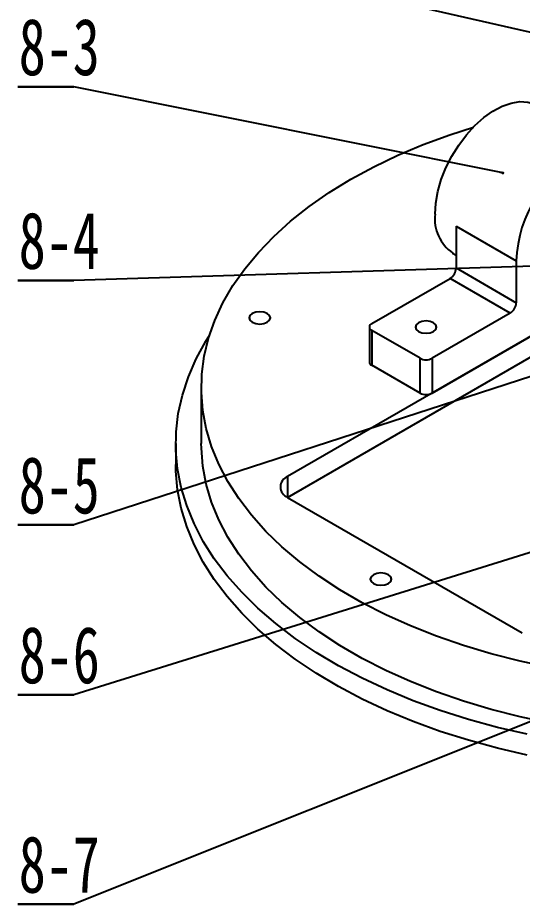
# Model space of a CAD drawing. Header units: millimetres. Extents: x 0 to 1189, y 0 to 841.
# Drawn here: x 355 to 532.9, y 187.8 to 500.2 of the extents above; entities that cross this region are included whole.
import ezdxf

# ---------------------------------------------------------------- set-up
doc = ezdxf.new("R2010")
doc.units = ezdxf.units.MM
doc.layers.add('10', color=7, linetype='Continuous')
doc.styles.add('SLDTEXTSTYLE5', font='TXT', dxfattribs={"width": 0.7})
doc.dimstyles.new('SLDDIMSTYLE0', dxfattribs={"dimtxt": 0.18, "dimasz": 1.016, "dimexe": 0, "dimexo": 0.0625, "dimgap": 0, "dimtad": 0, "dimtih": 1, "dimtoh": 1, "dimdec": 0, "dimrnd": 1e-09, "dimzin": 0, "dimdsep": 46, "dimtxsty": 'Standard', "dimblk1": 'DOT', "dimblk2": 'DOT', "dimsah": 1, "dimcen": 0.09, "dimadec": 0, "dimazin": 0, "dimtfac": 1.016, "dimtdec": 0, "dimtofl": 0, "dimtmove": 0, "dimatfit": 3, "dimldrblk": 'DOT', "dimfxl": 0, "dimfrac": 2, "dimtolj": 1, "dimtzin": 0, "dimarcsym": 0})

# ---------------------------------------------------------------- blocks, each defined once
blk = doc.blocks.new('_Dot')
at = {"color": 0, "linetype": 'ByBlock', "lineweight": -2}
blk.add_line((-0.5, 0), (-1, 0), dxfattribs=at)
at = {"color": 0, "linetype": 'ByBlock', "const_width": 0.5}
blk.add_lwpolyline([(-0.25, 0, 1), (0.25, 0, 1)], format="xyb", close=True, dxfattribs=at)
blk = doc.blocks.new('SW_NOTE_0_3')
at = {"layer": '10', "color": 0}
for p, q in [((-19.78, 0), (0, 0)), ((0, 0), (-19.78, 0)), ((-19.78, 0), (0, 0)), ((0, 0), (-19.78, 0)), ((-19.78, 0), (0, 0)), ((0, 0), (-19.78, 0))]:
    blk.add_line(p, q, dxfattribs=at)
at = {"layer": '10', "color": 0, "insert": (-5.13, 24.07), "char_height": 20, "attachment_point": 2, "style": 'SLDTEXTSTYLE5'}
blk.add_mtext('8-3', dxfattribs=at)
blk = doc.blocks.new('SW_NOTE_0_4')
at = {"layer": '10', "color": 0}
for p, q in [((-19.78, 0), (0, 0)), ((0, 0), (-19.78, 0)), ((-19.78, 0), (0, 0)), ((0, 0), (-19.78, 0)), ((-19.78, 0), (0, 0)), ((0, 0), (-19.78, 0))]:
    blk.add_line(p, q, dxfattribs=at)
at = {"layer": '10', "color": 0, "insert": (-5.13, 24.07), "char_height": 20, "attachment_point": 2, "style": 'SLDTEXTSTYLE5'}
blk.add_mtext('8-4', dxfattribs=at)
blk = doc.blocks.new('SW_NOTE_0_5')
at = {"layer": '10', "color": 0}
for p, q in [((-19.78, 0), (0, 0)), ((0, 0), (-19.78, 0)), ((-19.78, 0), (0, 0)), ((0, 0), (-19.78, 0)), ((-19.78, 0), (0, 0)), ((0, 0), (-19.78, 0))]:
    blk.add_line(p, q, dxfattribs=at)
at = {"layer": '10', "color": 0, "insert": (-5.13, 24.07), "char_height": 20, "attachment_point": 2, "style": 'SLDTEXTSTYLE5'}
blk.add_mtext('8-5', dxfattribs=at)
blk = doc.blocks.new('SW_NOTE_0_6')
at = {"layer": '10', "color": 0}
for p, q in [((-19.78, 0), (0, 0)), ((0, 0), (-19.78, 0)), ((-19.78, 0), (0, 0)), ((0, 0), (-19.78, 0)), ((-19.78, 0), (0, 0)), ((0, 0), (-19.78, 0))]:
    blk.add_line(p, q, dxfattribs=at)
at = {"layer": '10', "color": 0, "insert": (-5.12, 24.07), "char_height": 20, "attachment_point": 2, "style": 'SLDTEXTSTYLE5'}
blk.add_mtext('8-6', dxfattribs=at)
blk = doc.blocks.new('SW_NOTE_0_7')
at = {"layer": '10', "color": 0}
for p, q in [((-19.78, 0), (0, 0)), ((0, 0), (-19.78, 0)), ((-19.78, 0), (0, 0)), ((0, 0), (-19.78, 0)), ((-19.78, 0), (0, 0)), ((0, 0), (-19.78, 0))]:
    blk.add_line(p, q, dxfattribs=at)
at = {"layer": '10', "color": 0, "insert": (-5.12, 24.07), "char_height": 20, "attachment_point": 2, "style": 'SLDTEXTSTYLE5'}
blk.add_mtext('8-7', dxfattribs=at)

msp = doc.modelspace()

# ---------------------------------------------------------------- linework, layer by layer
at = {"color": 7, "linetype": 'Continuous', "lineweight": 25}
for p, q in [((509.59, 426.7), (530.8, 414.46)), ((509.59, 426.7), (509.59, 412.01)), ((508.37, 417.25), (509.59, 416.56)), ((530.8, 414.46), (530.8, 399.76)), ((509.59, 412.01), (530.8, 399.76)), ((479.89, 392.41), (507.46, 408.33)), ((528.68, 396.09), (507.46, 408.33)), ((547.83, 394.89), (450.19, 338.53)), ((528.68, 396.09), (501.1, 380.17)), ((501.1, 367.92), (547.83, 394.89)), ((450.19, 331.18), (555.19, 391.8)), ((479.01, 391.19), (479.01, 378.94)), ((496.86, 380.17), (479.89, 389.96)), ((479.89, 389.96), (479.89, 377.71)), ((496.86, 367.92), (496.86, 380.17)), ((501.1, 380.17), (501.1, 367.92)), ((496.86, 367.92), (479.89, 377.71)), ((419.74, 369.75), (419.74, 350.16)), ((410.74, 350.16), (410.74, 342.81)), ((450.19, 338.53), (450.19, 331.18)), ((450.19, 331.18), (532.92, 283.42))]:
    msp.add_line(p, q, dxfattribs=at)
at = {"color": 7, "linetype": 'Continuous', "lineweight": 25, "flags": 128}
for points in [[(502.16, 430.99), (502.41, 434.87), (503.15, 438.95), (504.36, 443.13), (506.02, 447.31), (508.09, 451.4), (510.51, 455.29), (513.24, 458.91), (516.2, 462.15), (519.33, 464.95), (522.56, 467.24), (525.81, 468.97), (528.99, 470.1), (532.05, 470.6), (534.9, 470.45), (537.49, 469.67), (538.37, 469.22)], [(542.54, 271.23), (532.14, 273.45), (522, 276.03), (512.15, 278.97), (502.64, 282.26), (493.49, 285.88), (484.75, 289.81), (476.44, 294.05), (468.6, 298.58), (461.26, 303.37), (454.44, 308.42), (448.18, 313.7), (442.49, 319.19), (437.4, 324.87), (432.92, 330.73), (429.07, 336.73), (425.87, 342.86), (423.34, 349.09), (421.47, 355.4), (420.27, 361.76), (419.76, 368.15), (419.93, 374.55), (420.79, 380.93), (422.32, 387.27), (424.52, 393.54), (427.39, 399.73), (430.91, 405.79), (435.08, 411.73), (439.87, 417.5), (445.26, 423.09), (451.24, 428.48), (457.79, 433.64), (464.87, 438.57), (472.46, 443.23), (480.54, 447.61), (489.07, 451.7), (498.02, 455.48), (507.35, 458.93), (515.7, 461.65)], [(437.71, 395.94), (436.9, 395.24), (436.61, 394.41), (436.9, 393.58), (437.71, 392.88), (438.93, 392.41), (440.36, 392.24), (441.8, 392.41), (443.02, 392.88), (443.83, 393.58), (444.11, 394.41), (443.83, 395.24), (443.02, 395.94), (441.8, 396.41), (440.36, 396.57), (438.93, 396.41), (437.71, 395.94)], [(496.33, 392.72), (495.51, 392.02), (495.23, 391.19), (495.51, 390.36), (496.33, 389.66), (497.54, 389.19), (498.98, 389.02), (500.41, 389.19), (501.63, 389.66), (502.44, 390.36), (502.73, 391.19), (502.44, 392.02), (501.63, 392.72), (500.41, 393.19), (498.98, 393.35), (497.54, 393.19), (496.33, 392.72)], [(534.66, 247.72), (524.16, 250.15), (513.94, 252.94), (504.02, 256.08), (494.44, 259.55), (485.25, 263.35), (476.46, 267.46), (468.11, 271.86), (460.24, 276.55), (452.86, 281.49), (446.01, 286.69), (439.71, 292.11), (433.98, 297.74), (428.85, 303.55), (424.33, 309.54), (420.43, 315.67), (417.18, 321.92), (414.58, 328.27), (412.65, 334.7), (411.38, 341.19), (410.79, 347.71), (410.87, 354.24), (411.63, 360.75), (413.07, 367.23), (415.17, 373.64), (417.93, 379.97), (421.35, 386.19), (422.6, 388.19)], [(542.54, 251.63), (532.14, 253.85), (522, 256.44), (512.15, 259.38), (502.64, 262.66), (493.49, 266.28), (484.75, 270.21), (476.44, 274.45), (468.6, 278.98), (461.26, 283.77), (454.44, 288.82), (448.18, 294.1), (442.49, 299.59), (437.4, 305.28), (432.92, 311.13), (429.07, 317.14), (425.87, 323.26), (423.34, 329.49), (421.47, 335.8), (420.27, 342.16), (419.76, 348.56), (419.74, 350.16)], [(534.66, 240.37), (524.16, 242.8), (513.94, 245.59), (504.02, 248.73), (494.44, 252.2), (485.25, 256), (476.46, 260.11), (468.11, 264.51), (460.24, 269.2), (452.86, 274.14), (446.01, 279.34), (439.71, 284.76), (433.98, 290.39), (428.85, 296.21), (424.33, 302.19), (420.43, 308.32), (417.18, 314.57), (414.58, 320.92), (412.65, 327.35), (411.38, 333.84), (410.79, 340.36), (410.74, 342.81)], [(480.42, 303.93), (479.6, 303.23), (479.32, 302.4), (479.6, 301.57), (480.42, 300.87), (481.63, 300.4), (483.07, 300.24), (484.5, 300.4), (485.72, 300.87), (486.53, 301.57), (486.82, 302.4), (486.53, 303.23), (485.72, 303.93), (484.5, 304.4), (483.07, 304.57), (481.63, 304.4), (480.42, 303.93)]]:
    msp.add_lwpolyline(points, dxfattribs=at)
at = {"color": 7, "linetype": 'Continuous', "lineweight": 25}
for centre, radius, start, end in [((575.49, 412.91), 44.72, 116.9918, 178.0209), ((516.85, 429.36), 14.78, 173.6866, 235.0012), ((504.98, 412.22), 4.61, 302.6055, 357.3945), ((526.19, 399.97), 4.61, 302.6055, 357.3945), ((480.35, 391.19), 1.31, 110.7834, 249.2166), ((480.51, 379.09), 1.51, 185.6948, 245.6253), ((498.98, 384.26), 4.61, 242.6097, 297.3903), ((498.98, 372.01), 4.61, 242.6097, 297.3903), ((451.58, 334.85), 3.93, 110.7834, 249.2166)]:
    msp.add_arc(centre, radius, start, end, dxfattribs=at)

# ---------------------------------------------------------------- block references
at = {"layer": '10'}
for name, p in [('SW_NOTE_0_3', (374.78, 475.84)), ('SW_NOTE_0_4', (374.78, 407.61)), ('SW_NOTE_0_5', (374.78, 321.45)), ('SW_NOTE_0_6', (374.78, 261.62)), ('SW_NOTE_0_7', (374.78, 187.83))]:
    msp.add_blockref(name, p, dxfattribs=at)

# ---------------------------------------------------------------- leaders
for points in [[(605.32, 479.08), (374.78, 531.71)], [(526.05, 445.48), (374.78, 475.84)], [(569.99, 413.6), (374.78, 407.61)], [(607.9, 397.23), (374.78, 321.45)], [(680.28, 356.73), (374.78, 261.62)], [(583.78, 271.43), (374.78, 187.83)]]:
    msp.add_leader(points, dimstyle='SLDDIMSTYLE0', dxfattribs=at)

doc.saveas('drawing.dxf')
